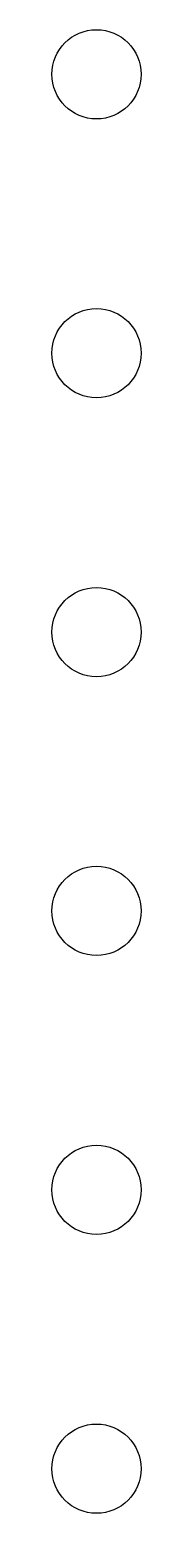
# Model space of a CAD drawing. Extents: x -722 to -698, y -200 to 200.
import ezdxf

# ---------------------------------------------------------------- set-up
doc = ezdxf.new("R2010")
doc.units = 0
doc.layers.get('0').update_dxf_attribs({"linetype": 'CONTINUOUS'})

msp = doc.modelspace()

# ---------------------------------------------------------------- linework, layer by layer
for centre in [(-710, 187.5), (-710, 187.5), (-710, 112.5), (-710, 112.5), (-710, 37.5), (-710, 37.5), (-710, -37.5), (-710, -37.5), (-710, -112.5), (-710, -112.5), (-710, -187.5), (-710, -187.5)]:
    msp.add_circle(centre, 12)

doc.saveas('drawing.dxf')
